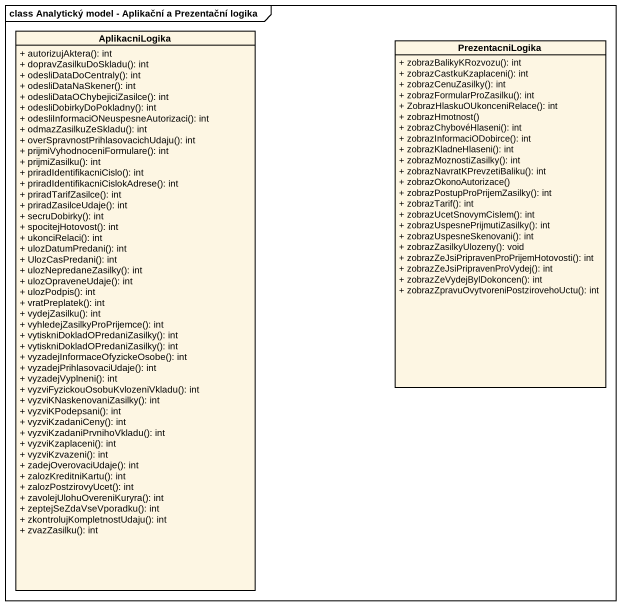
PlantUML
@startuml
mainframe class Analytický model - Aplikační a Prezentační logika
hide circle
hide empty members
skinparam classAttributeIconSize 0
class AplikacniLogika {
  + autorizujAktera(): int
  + dopravZasilkuDoSkladu(): int
  + odesliDataDoCentraly(): int
  + odesliDataNaSkener(): int
  + odesliDataOChybejiciZasilce(): int
  + odesliDobirkyDoPokladny(): int
  + odesliInformaciONeuspesneAutorizaci(): int
  + odmazZasilkuZeSkladu(): int
  + overSpravnostPrihlasovacichUdaju(): int
  + prijmiVyhodnoceniFormulare(): int
  + prijmiZasilku(): int
  + priradIdentifikacniCislo(): int
  + priradIdentifikacniCislokAdrese(): int
  + priradTarifZasilce(): int
  + priradZasilceUdaje(): int
  + secruDobirky(): int
  + spocitejHotovost(): int
  + ukonciRelaci(): int
  + ulozDatumPredani(): int
  + UlozCasPredani(): int
  + ulozNepredaneZasilky(): int
  + ulozOpraveneUdaje(): int
  + ulozPodpis(): int
  + vratPreplatek(): int
  + vydejZasilku(): int
  + vyhledejZasilkyProPrijemce(): int
  + vytiskniDokladOPredaniZasilky(): int
  + vytiskniDokladOPredaniZasilky(): int
  + vyzadejInformaceOfyzickeOsobe(): int
  + vyzadejPrihlasovaciUdaje(): int
  + vyzadejVyplneni(): int
  + vyzviFyzickouOsobuKvlozeniVkladu(): int
  + vyzviKNaskenovaniZasilky(): int
  + vyzviKPodepsani(): int
  + vyzviKzadaniCeny(): int
  + vyzviKzadaniPrvnihoVkladu(): int
  + vyzviKzaplaceni(): int
  + vyzviKzvazeni(): int
  + zadejOverovaciUdaje(): int
  + zalozKreditniKartu(): int
  + zalozPostzirovyUcet(): int
  + zavolejUlohuOvereniKuryra(): int
  + zeptejSeZdaVseVporadku(): int
  + zkontrolujKompletnostUdaju(): int
  + zvazZasilku(): int
}
class PrezentacniLogika {
  + zobrazBalikyKRozvozu(): int
  + zobrazCastkuKzaplaceni(): int
  + zobrazCenuZasilky(): int
  + zobrazFormularProZasilku(): int
  + ZobrazHlaskuOUkonceniRelace(): int
  + zobrazHmotnost()
  + zobrazChybovéHlaseni(): int
  + zobrazInformaciODobirce(): int
  + zobrazKladneHlaseni(): int
  + zobrazMoznostiZasilky(): int
  + zobrazNavratKPrevzetiBaliku(): int
  + zobrazOkonoAutorizace()
  + zobrazPostupProPrijemZasilky(): int
  + zobrazTarif(): int
  + zobrazUcetSnovymCislem(): int
  + zobrazUspesnePrijmutiZasilky(): int
  + zobrazUspesneSkenovani(): int
  + zobrazZasilkyUlozeny(): void
  + zobrazZeJsiPripravenProPrijemHotovosti(): int
  + zobrazZeJsiPripravenProVydej(): int
  + zobrazZeVydejBylDokoncen(): int
  + zobrazZpravuOvytvoreniPostzirovehoUctu(): int
}
@enduml
